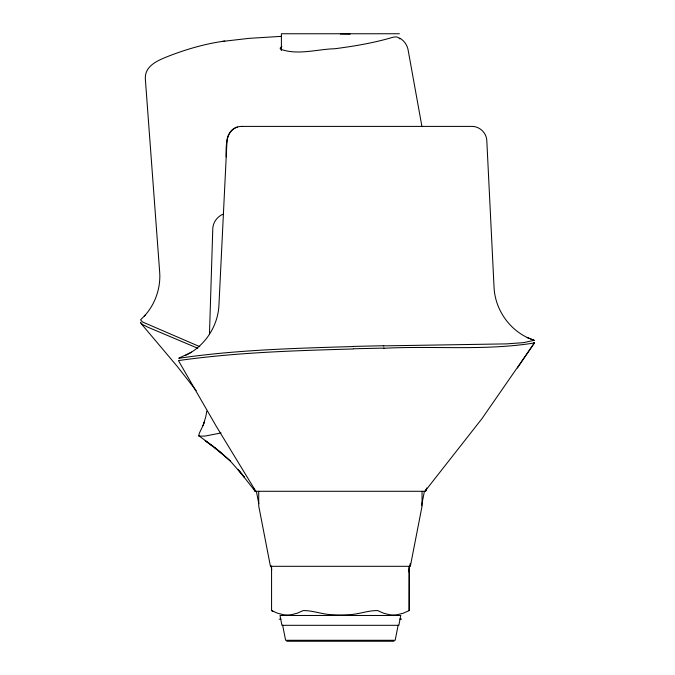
<?xml version="1.0" encoding="UTF-8"?>
<svg xmlns="http://www.w3.org/2000/svg" width="675" height="675" viewBox="0 0 675 675"><rect width="100%" height="100%" fill="white"/><g stroke="black" fill="none" stroke-linecap="round" stroke-linejoin="round"><path stroke-width="1.01" d="M409.143 610.588L409.21 566.308L409.21 610.588L403.135 613.246L397.288 614.706A106.76 53.376 -90 0 1 389.509 614.706L383.662 613.246L377.663 610.588C367.698 610.369 358.197 614.604 348.165 614.706A106.734 106.734 0 0 1 332.615 614.706C322.582 614.596 313.082 610.369 303.117 610.588L297.11 613.246L291.271 614.706A106.76 53.384 90 0 1 283.492 614.706L277.644 613.246L271.569 610.588L271.569 566.308M209.461 334.564L212.785 228.538C213.106 222.1 217.468 216.312 223.476 214.059M226.209 156.904C225.804 145.285 225.745 126.453 241.928 126.402M206.769 411.202L205.706 417.082L203.048 425.638L204.289 422.238L204.069 422.828M398.149 625.143L395.179 640.288L285.601 640.288L282.631 625.143M408.637 571.784L410.248 563.524M421.571 505.735L424.406 491.29M198.889 435.788L213.258 446.453L205.192 440.665L222.446 453.912L230.588 461.059M222.446 453.912L214.169 447.053L230.631 461.43L244.367 477.141L238.073 469.488L255.201 491.29L425.579 491.29L426.752 487.983M425.579 491.29L426.583 488.565M203.234 425.115L199.252 433.358L198.796 436.143L205.132 436.05L221.029 432.97M424.955 491.29L481.874 418.753L534.549 342.748L533.444 342.622M517.388 367.959L534.549 342.748M534.127 340.327L527.293 337.576L534.127 340.327L523.42 342.647L506.655 343.879L383.257 345.878M281.88 46.373L280.184 48.161L280.403 49.098C297.38 55.603 317.174 49.174 334.808 48.743C352.713 46.398 370.609 43.478 388.032 38.669C391.643 37.792 397.111 35.024 399.853 38.905M185.38 355.514C204.652 346.444 217.991 326.422 218.936 305.142L227.011 140.434C227.424 134.384 231.576 129.001 237.322 127.086M179.069 358.248C235.533 349.886 295.296 348.266 353.067 346.553M255.825 491.29L216.337 426.406L178.411 360.585C236.216 352.392 294.781 350.637 353.101 348.975M191.557 352.105L178.841 358.163M534.406 342.942C484.701 351.008 433.569 345.625 383.366 348.3M224.834 41.074C206.111 43.554 187.861 48.828 170.235 55.51C159.773 59.67 144.83 64.834 145.311 78.587L159.671 272.05C160.869 288.014 155.208 304.298 144.349 316.069L145.133 315.233L140.569 319.815L142.417 321.924L199.783 346.655M221.864 41.487L248.982 38.365L281.618 36.332M340.318 33.995L350.089 34.13M399.389 33.75L281.391 33.75L281.391 50.617M241.743 126.402L472.078 126.402C479.714 126.428 486.397 132.806 486.802 140.425L494.049 287.322C494.994 308.593 508.317 328.607 527.588 337.677M271.569 610.588L273.679 611.609M279.18 619.127L280.91 619.127M399.87 619.127L401.6 619.127M286.774 641.25L394.006 641.25M533.022 340.2L533.807 340.217M197.826 348.283L148.019 327.24L142.298 324.371L140.451 322.262M399.659 38.087C403.869 40.424 406.907 44.533 407.978 49.224L421.959 126.613M140.839 323.232L177.204 366.348L196.172 390.614M256.373 491.29L258.795 503.677M270.928 565.591L271.738 569.717M422.035 491.29L422.077 506.039L410.341 566.308L270.439 566.308L258.744 506.039L258.694 491.29M353.253 346.427A212.819 10.328 -1.7 0 1 383.78 345.752M353.363 348.798A213.258 10.387 -1.7 0 1 384.126 348.114M400.722 615.473L398.849 625.312L281.931 625.312L280.015 615.473L400.722 615.473M255.201 491.29L253.724 488.624L255.201 491.29"/></g></svg>
